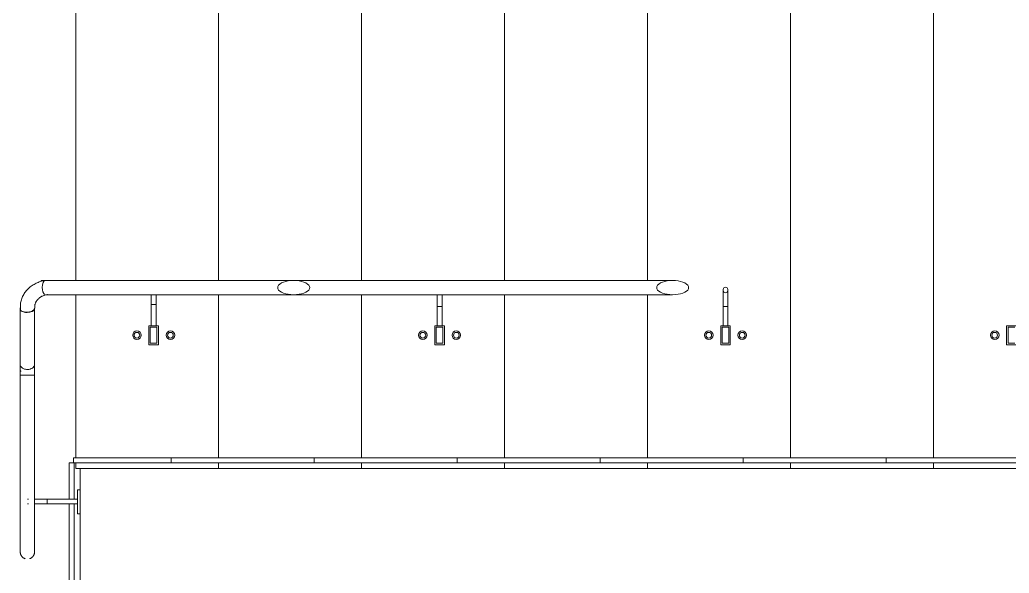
# Model space of a CAD drawing. Header units: millimetres. Extents: x 5993 to 95364, y 94667 to 143522.
# Drawn here: x 42432.3 to 42601.3, y 118716.9 to 118811.5 of the extents above; entities that cross this region are included whole.
import ezdxf

# ---------------------------------------------------------------- set-up
doc = ezdxf.new("R2010")
doc.units = ezdxf.units.MM
for name, color, linetype, lineweight in [('0-2', 7, 'Continuous', 9), ('Ограждение', 7, 'Continuous', 9), ('Ограждение-1', 7, 'Continuous', 20), ('Перекрытия', 7, 'Continuous', 9), ('Стены', 7, 'Continuous', 9), ('Стены-1', 7, 'Continuous', 13)]:
    doc.layers.add(name, color=color, linetype=linetype, lineweight=lineweight)

# ---------------------------------------------------------------- blocks, each defined once
blk = doc.blocks.new('Ограждение 20 - Ограждение 2-31403527-АИ2_01_План напольных покрытий и плинтусов 1го этажа _Часть 1_')
at = {"layer": 'Ограждение'}
for p, q in [((7527.6, 57356), (7518.2, 57356)), ((7518.2, 57354), (7518.2, 57356)), ((8048.4, 57356), (7527.6, 57356)), ((8843.7, 57356), (8048.4, 57356)), ((7527.6, 57326), (8048.4, 57326)), ((8048.4, 57326), (8843.7, 57326)), ((7474.4, 57296.3), (7474.4, 57169)), ((7504.4, 57169), (7504.4, 57296.3)), ((7749.6, 57305.4), (7749.6, 57261)), ((7749.6, 57301), (7749.6, 57261)), ((7759.6, 57261), (7759.6, 57305.4)), ((7759.6, 57261), (7759.6, 57301)), ((8349.7, 57301), (8349.7, 57261)), ((8359.7, 57261), (8359.7, 57301)), ((8949.6, 57301), (8949.6, 57261)), ((8959.6, 57261), (8959.6, 57301)), ((7744.6, 57261), (7744.6, 57221)), ((7764.6, 57261), (7744.6, 57261)), ((7747.6, 57258), (7761.6, 57258)), ((7747.6, 57224), (7747.6, 57258)), ((7761.6, 57258), (7761.6, 57224)), ((7764.6, 57221), (7764.6, 57261)), ((7761.6, 57224), (7747.6, 57224)), ((7744.6, 57221), (7764.6, 57221)), ((7474.4, 57169), (7474.4, 57166.1)), ((7474.7, 57156.9), (7474.7, 56820.9)), ((7474.7, 57156.9), (7489.7, 57156.9)), ((7489.7, 57156.9), (7504.7, 57156.9)), ((7504.7, 56820.9), (7504.7, 57156.9)), ((7600, 56916.2), (7595, 56916.2)), ((7595, 56916.2), (7595, 56915.3)), ((7595, 56915.3), (7595, 56916.2)), ((7600, 56916.2), (7595, 56916.2)), ((7595, 56916.2), (7595, 56915.3)), ((7595, 56866.2), (7595, 56916.2)), ((7595, 56896.9), (7531.1, 56896.9)), ((7595, 56896.9), (7531.1, 56896.9)), ((7531.1, 56886.9), (7595, 56886.9)), ((7531.1, 56886.9), (7595, 56886.9)), ((7595, 56867), (7595, 56866.2)), ((7595, 56866.2), (7595, 56867)), ((7595, 56867), (7595, 56866.2)), ((7595, 56866.2), (7600, 56866.2)), ((7595, 56866.2), (7600, 56866.2))]:
    blk.add_line(p, q, dxfattribs=at)
at = {"layer": 'Ограждение', "flags": 128}
for points in [[(8949.6, 57301), (8949.6, 57302.6), (8949.6, 57304.3), (8949.6, 57305.9), (8949.6, 57307.6), (8949.6, 57309.2), (8949.6, 57310.8), (8949.6, 57312.4), (8949.6, 57313.9), (8949.6, 57315.5), (8949.6, 57317), (8949.6, 57318.5), (8949.6, 57320), (8949.6, 57321.4), (8949.6, 57322.8), (8949.6, 57324.2), (8949.6, 57325.6), (8949.6, 57326.9), (8949.6, 57328.1), (8949.6, 57329.3), (8949.6, 57330.5), (8949.6, 57331.6), (8949.6, 57332.7), (8949.6, 57333.7), (8949.6, 57334.7), (8949.6, 57335.6), (8949.6, 57336.1)], [(8959.6, 57336.1), (8959.6, 57335.2), (8959.6, 57334.3), (8959.6, 57333.3), (8959.6, 57332.3), (8959.6, 57331.2), (8959.6, 57330.1), (8959.6, 57328.9), (8959.6, 57327.7), (8959.6, 57326.4), (8959.6, 57325.1), (8959.6, 57323.7), (8959.6, 57322.3), (8959.6, 57320.9), (8959.6, 57319.5), (8959.6, 57318), (8959.6, 57316.5), (8959.6, 57314.9), (8959.6, 57313.4), (8959.6, 57311.8), (8959.6, 57310.2), (8959.6, 57308.6), (8959.6, 57307), (8959.6, 57305.3), (8959.6, 57303.7), (8959.6, 57302), (8959.6, 57301)], [(7749.6, 57305.4), (7749.6, 57307), (7749.6, 57308.7), (7749.6, 57310.3), (7749.6, 57311.9), (7749.6, 57313.5), (7749.6, 57315.2), (7749.6, 57316.7), (7749.6, 57318.3), (7749.6, 57319.9), (7749.6, 57321.4), (7749.6, 57322.9), (7749.6, 57324.4), (7749.6, 57325.8)], [(7749.6, 57301), (7749.6, 57302.6), (7749.6, 57304.3), (7749.6, 57305.9), (7749.6, 57307.6), (7749.6, 57309.2), (7749.6, 57310.8), (7749.6, 57312.4), (7749.6, 57313.9), (7749.6, 57315.5), (7749.6, 57317), (7749.6, 57318.5), (7749.6, 57320), (7749.6, 57321.4), (7749.6, 57322.8), (7749.6, 57324.2), (7749.6, 57325.6)], [(7759.6, 57325.7), (7759.6, 57324.3), (7759.6, 57322.8), (7759.6, 57321.3), (7759.6, 57319.8), (7759.6, 57318.2), (7759.6, 57316.6), (7759.6, 57315), (7759.6, 57313.4), (7759.6, 57311.8), (7759.6, 57310.2), (7759.6, 57308.5), (7759.6, 57306.9), (7759.6, 57305.4)], [(7759.6, 57325.5), (7759.6, 57324.1), (7759.6, 57322.7), (7759.6, 57321.3), (7759.6, 57319.9), (7759.6, 57318.4), (7759.6, 57316.9), (7759.6, 57315.4), (7759.6, 57313.8), (7759.6, 57312.3), (7759.6, 57310.7), (7759.6, 57309.1), (7759.6, 57307.4), (7759.6, 57305.8), (7759.6, 57304.2), (7759.6, 57302.5), (7759.6, 57301)], [(8349.7, 57301), (8349.7, 57302.6), (8349.7, 57304.3), (8349.7, 57305.9), (8349.7, 57307.6), (8349.7, 57309.2), (8349.7, 57310.8), (8349.7, 57312.4), (8349.7, 57313.9), (8349.7, 57315.5), (8349.7, 57317), (8349.7, 57318.5), (8349.7, 57320), (8349.7, 57321.4), (8349.7, 57322.8), (8349.7, 57324.2), (8349.7, 57325.6)], [(8359.7, 57325.5), (8359.7, 57324.1), (8359.7, 57322.7), (8359.7, 57321.3), (8359.7, 57319.9), (8359.7, 57318.4), (8359.7, 57316.9), (8359.7, 57315.4), (8359.7, 57313.8), (8359.7, 57312.3), (8359.7, 57310.7), (8359.7, 57309.1), (8359.7, 57307.4), (8359.7, 57305.8), (8359.7, 57304.2), (8359.7, 57302.5), (8359.7, 57301)], [(7474.6, 57156.9), (7474.6, 57158.2), (7474.6, 57159.5), (7474.6, 57160.7), (7474.6, 57162), (7474.6, 57163.3), (7474.6, 57164.5), (7474.6, 57165.7), (7474.6, 57167), (7474.6, 57168.2), (7474.6, 57169.4), (7474.6, 57170.5), (7474.6, 57171.7), (7474.6, 57172.8), (7474.6, 57173.9), (7474.6, 57175), (7474.6, 57176), (7474.6, 57177), (7474.6, 57178), (7474.6, 57178.9), (7474.6, 57179.6)], [(7474.6, 57146.7), (7474.6, 57148), (7474.6, 57149.3), (7474.6, 57150.5), (7474.6, 57151.8), (7474.6, 57153), (7474.6, 57154.3), (7474.6, 57155.5), (7474.6, 57156.7), (7474.6, 57157.9), (7474.6, 57159.1), (7474.6, 57160.3), (7474.6, 57161.4), (7474.6, 57162.6), (7474.6, 57163.7), (7474.6, 57164.7), (7474.6, 57165.8), (7474.6, 57166.8)], [(7504.6, 57179.6), (7504.6, 57178.6), (7504.6, 57177.7), (7504.6, 57176.7), (7504.6, 57175.7), (7504.6, 57174.6), (7504.6, 57173.5), (7504.6, 57172.4), (7504.6, 57171.3), (7504.6, 57170.1), (7504.6, 57169), (7504.6, 57167.8), (7504.6, 57166.6), (7504.6, 57165.3), (7504.6, 57164.1), (7504.6, 57162.9), (7504.6, 57161.6), (7504.6, 57160.3), (7504.6, 57159.1), (7504.6, 57157.8), (7504.6, 57156.9)], [(7504.6, 57169.3), (7504.6, 57168.4), (7504.6, 57167.5), (7504.6, 57166.5), (7504.6, 57165.4), (7504.6, 57164.4), (7504.6, 57163.3), (7504.6, 57162.2), (7504.6, 57161.1), (7504.6, 57159.9), (7504.6, 57158.7), (7504.6, 57157.6)], [(7490.1, 56896.9), (7490.1, 56896.9), (7490.3, 56896.9), (7490.4, 56896.9), (7490.7, 56896.9), (7491, 56896.9), (7491.4, 56896.9), (7491.8, 56896.9)], [(7505.3, 56896.9), (7506.6, 56896.9), (7507.9, 56896.9), (7509.3, 56896.9), (7510.7, 56896.9), (7512.2, 56896.9), (7513.7, 56896.9), (7515.2, 56896.9), (7516.7, 56896.9), (7518.2, 56896.9), (7519.8, 56896.9), (7521.4, 56896.9), (7523, 56896.9), (7524.6, 56896.9), (7526.3, 56896.9), (7527.9, 56896.9), (7529.5, 56896.9), (7531.1, 56896.9)], [(7505.3, 56896.9), (7506.6, 56896.9), (7507.9, 56896.9), (7509.3, 56896.9), (7510.7, 56896.9), (7512.2, 56896.9), (7513.7, 56896.9), (7515.2, 56896.9), (7516.7, 56896.9), (7518.2, 56896.9), (7519.8, 56896.9), (7521.4, 56896.9), (7523, 56896.9), (7524.6, 56896.9), (7526.3, 56896.9), (7527.9, 56896.9), (7529.5, 56896.9), (7531.1, 56896.9)], [(7491.8, 56886.9), (7491.3, 56886.9), (7491, 56886.9), (7490.7, 56886.9), (7490.4, 56886.9), (7490.2, 56886.9), (7490.1, 56886.9), (7490.1, 56886.9)], [(7531.1, 56886.9), (7529.4, 56886.9), (7527.8, 56886.9), (7526.1, 56886.9), (7524.5, 56886.9), (7522.9, 56886.9), (7521.3, 56886.9), (7519.7, 56886.9), (7518.1, 56886.9), (7516.6, 56886.9), (7515, 56886.9), (7513.5, 56886.9), (7512.1, 56886.9), (7510.6, 56886.9), (7509.2, 56886.9), (7507.8, 56886.9), (7506.5, 56886.9), (7505.2, 56886.9)], [(7531.1, 56886.9), (7529.4, 56886.9), (7527.8, 56886.9), (7526.1, 56886.9), (7524.5, 56886.9), (7522.9, 56886.9), (7521.3, 56886.9), (7519.7, 56886.9), (7518.1, 56886.9), (7516.6, 56886.9), (7515, 56886.9), (7513.5, 56886.9), (7512.1, 56886.9), (7510.6, 56886.9), (7509.2, 56886.9), (7507.8, 56886.9), (7506.5, 56886.9), (7505.2, 56886.9)], [(7474.7, 56785.9), (7474.7, 56786), (7474.7, 56786), (7474.7, 56786.2), (7474.7, 56786.4), (7474.7, 56786.6), (7474.7, 56786.9), (7474.7, 56787.3), (7474.7, 56787.7), (7474.7, 56788.2), (7474.7, 56788.7), (7474.7, 56789.3), (7474.7, 56789.9), (7474.7, 56790.6), (7474.7, 56791.3), (7474.7, 56792), (7474.7, 56792.9), (7474.7, 56793.7), (7474.7, 56794.6), (7474.7, 56795.6), (7474.7, 56796.6), (7474.7, 56797.6), (7474.7, 56798.6), (7474.7, 56799.7), (7474.7, 56800.9), (7474.7, 56802), (7474.7, 56803.2), (7474.7, 56804.4), (7474.7, 56805.7), (7474.7, 56807), (7474.7, 56808.3), (7474.7, 56809.6), (7474.7, 56810.9), (7474.7, 56812.2), (7474.7, 56813.6), (7474.7, 56815), (7474.7, 56816.4), (7474.7, 56817.8), (7474.7, 56819.2), (7474.7, 56820.6), (7474.7, 56820.9)], [(7474.7, 56820.9), (7474.7, 56819.5), (7474.7, 56818.1), (7474.7, 56816.7), (7474.7, 56815.4), (7474.7, 56814), (7474.7, 56812.6), (7474.7, 56811.3), (7474.7, 56809.9), (7474.7, 56808.6), (7474.7, 56807.3), (7474.7, 56806), (7474.7, 56804.8), (7474.7, 56803.5), (7474.7, 56802.3), (7474.7, 56801.2), (7474.7, 56800), (7474.7, 56798.9), (7474.7, 56797.9), (7474.7, 56796.8), (7474.7, 56795.8), (7474.7, 56794.9), (7474.7, 56794), (7474.7, 56793.1), (7474.7, 56792.3), (7474.7, 56791.5), (7474.7, 56790.8), (7474.7, 56790.1), (7474.7, 56789.4), (7474.7, 56788.8), (7474.7, 56788.3), (7474.7, 56787.8), (7474.7, 56787.4), (7474.7, 56787), (7474.7, 56786.7), (7474.7, 56786.4), (7474.7, 56786.2), (7474.7, 56786.1), (7474.7, 56786), (7474.7, 56785.9)], [(7504.7, 56820.9), (7504.7, 56819.5), (7504.7, 56818.1), (7504.7, 56816.7), (7504.7, 56815.4), (7504.7, 56814), (7504.7, 56812.6), (7504.7, 56811.3), (7504.7, 56809.9), (7504.7, 56808.6), (7504.7, 56807.3), (7504.7, 56806), (7504.7, 56804.8), (7504.7, 56803.5), (7504.7, 56802.3), (7504.7, 56801.2), (7504.7, 56800)], [(7504.7, 56785.9), (7504.7, 56786), (7504.7, 56786), (7504.7, 56786.2), (7504.7, 56786.4), (7504.7, 56786.6), (7504.7, 56786.9), (7504.7, 56787.3), (7504.7, 56787.7), (7504.7, 56788.2), (7504.7, 56788.7), (7504.7, 56789.3), (7504.7, 56789.9), (7504.7, 56790.6), (7504.7, 56791.3), (7504.7, 56792), (7504.7, 56792.9), (7504.7, 56793.7), (7504.7, 56794.6), (7504.7, 56795.6), (7504.7, 56796.6), (7504.7, 56797.6), (7504.7, 56798.6), (7504.7, 56799.7), (7504.7, 56800.9), (7504.7, 56802), (7504.7, 56803.2), (7504.7, 56804.4), (7504.7, 56805.7), (7504.7, 56807), (7504.7, 56808.3), (7504.7, 56809.6), (7504.7, 56810.9), (7504.7, 56812.2), (7504.7, 56813.6), (7504.7, 56815), (7504.7, 56816.4), (7504.7, 56817.8), (7504.7, 56819.2), (7504.7, 56820.6), (7504.7, 56820.9)], [(7504.7, 56795.8), (7504.7, 56794.9), (7504.7, 56794), (7504.7, 56793.1), (7504.7, 56792.3), (7504.7, 56791.5), (7504.7, 56790.8), (7504.7, 56790.1), (7504.7, 56789.4), (7504.7, 56788.8), (7504.7, 56788.3), (7504.7, 56787.8), (7504.7, 56787.4), (7504.7, 56787), (7504.7, 56786.7), (7504.7, 56786.4), (7504.7, 56786.2), (7504.7, 56786.1), (7504.7, 56786), (7504.7, 56785.9)], [(7485, 56771.7), (7484.4, 56771.9), (7483.8, 56772.1), (7483.3, 56772.4), (7482.8, 56772.6), (7482.2, 56772.9), (7481.7, 56773.2), (7481.2, 56773.6), (7480.7, 56773.9), (7480.3, 56774.3), (7479.8, 56774.7), (7479.4, 56775.1), (7478.9, 56775.5), (7478.5, 56775.9), (7478.1, 56776.4), (7477.8, 56776.8), (7477.4, 56777.3), (7477.1, 56777.8), (7476.8, 56778.3), (7476.5, 56778.9), (7476.2, 56779.4), (7475.9, 56779.9), (7475.7, 56780.5), (7475.5, 56781.1), (7475.3, 56781.6), (7475.2, 56782.2), (7475, 56782.8), (7474.9, 56783.4), (7474.8, 56784), (7474.7, 56784.6), (7474.7, 56785.2), (7474.7, 56785.8), (7474.7, 56785.9)], [(7504.7, 56785.9), (7504.7, 56785.3), (7504.6, 56784.7), (7504.6, 56784.1), (7504.5, 56783.5), (7504.4, 56783), (7504.3, 56782.4), (7504.1, 56781.8), (7503.9, 56781.2), (7503.7, 56780.7), (7503.5, 56780.1), (7503.3, 56779.5), (7503, 56779), (7502.7, 56778.5), (7502.4, 56778), (7502.1, 56777.5), (7501.7, 56777), (7501.4, 56776.5), (7501, 56776), (7500.6, 56775.6), (7500.1, 56775.2), (7499.7, 56774.8), (7499.2, 56774.4), (7498.8, 56774), (7498.3, 56773.6), (7497.8, 56773.3), (7497.3, 56773), (7496.8, 56772.7), (7496.2, 56772.4), (7495.7, 56772.2), (7495.1, 56772), (7494.6, 56771.7)]]:
    blk.add_lwpolyline(points, dxfattribs=at)
at = {"layer": 'Ограждение'}
for centre, radius, start, end in [((7719.6, 57241), 9, 90, 270), ((7719.5, 57241), 6, 90, 270), ((7719.5, 57241), 6, 270, 90), ((7719.6, 57241), 9, 270, 90), ((7789.7, 57241), 9, 90, 270), ((7789.8, 57241), 6, 90, 270), ((7789.7, 57241), 9, 270, 90), ((7789.8, 57241), 6, 270, 90), ((8319.6, 57241), 9, 90, 270), ((8319.5, 57241), 6, 90, 270), ((8319.5, 57241), 6, 270, 90), ((8319.6, 57241), 9, 270, 90), ((8389.7, 57241), 9, 90, 270), ((8389.8, 57241), 6, 90, 270), ((8389.7, 57241), 9, 270, 90), ((8389.8, 57241), 6, 270, 90), ((8919.6, 57241), 9, 90, 270), ((8919.5, 57241), 6, 90, 270), ((8919.5, 57241), 6, 270, 90), ((8919.6, 57241), 9, 270, 90), ((8989.7, 57241), 9, 90, 270), ((8989.8, 57241), 6, 90, 270), ((8989.7, 57241), 9, 270, 90), ((8989.8, 57241), 6, 270, 90), ((9519.6, 57241), 9, 90, 270), ((9519.5, 57241), 6, 90, 270), ((9519.5, 57241), 6, 270, 90), ((9519.6, 57241), 9, 270, 90)]:
    blk.add_arc(centre, radius, start, end, dxfattribs=at)
for centre, major_axis, ratio, start_param, end_param in [((7527.6, 57341), (0, 15), 0.447214, 0, 1.570796), ((7527.6, 57341), (0, 15), 0.447214, 1.570796, 2.879793), ((7489.4, 57296.3), (15, 0), 0.5, 2.879793, 4.712389), ((7489.4, 57297.8), (15, 0), 0.5, 2.879793, 3.141593), ((7489.4, 57296.3), (15, 0), 0.5, 4.712389, 6.203112), ((7489.4, 57169), (15, 0), 0.5, 3.141593, 3.403392), ((7489.4, 57166.1), (15, 0), 0.5, 3.141593, 3.403392), ((7489.6, 57179.6), (15, 0), 0.701869, 3.403392, 4.173478), ((7489.4, 57169), (15, 0), 0.5, 3.611168, 3.665191), ((7489.6, 57179.6), (15, 0), 0.701869, 4.18879, 4.712389), ((7489.6, 57179.6), (15, 0), 0.701869, 4.712389, 5.495566), ((7489.6, 57179.6), (15, 0), 0.701869, 5.497787, 5.751061), ((7489.6, 57179.6), (15, 0), 0.701869, 5.759587, 5.996221), ((7489.6, 57179.6), (15, 0), 0.701869, 6.021386, 6.283185), ((7489.6, 57156.9), (15, 0), 0.008993, 2.879793, 3.141593), ((7489.6, 57156.9), (15, 0), 0.008993, 1.570796, 2.703762), ((7489.6, 57156.9), (15, 0), 0.008993, 0.261799, 1.570796)]:
    blk.add_ellipse(centre, major_axis=major_axis, ratio=ratio, start_param=start_param, end_param=end_param, dxfattribs=at)
for points in [[(7749.7, 57305.4), (7749.8, 57305.4), (7750.2, 57305.4), (7751.3, 57305.4), (7752.9, 57305.3), (7754, 57305.3), (7754.6, 57305.3)], [(7754.6, 57305.3), (7755.2, 57305.3), (7756.4, 57305.3), (7757.9, 57305.4), (7759, 57305.4), (7759.6, 57305.4), (7759.6, 57305.4), (7759.5, 57305.4)], [(7759.5, 57301), (7759.6, 57301), (7759.6, 57301), (7759.5, 57301)], [(8349.7, 57301), (8349.8, 57301), (8350.2, 57301), (8351.4, 57301), (8352.9, 57301), (8354.1, 57301), (8354.7, 57301)], [(8354.7, 57301), (8355.2, 57301), (8356.4, 57301), (8357.9, 57301), (8359.1, 57301), (8359.7, 57301), (8359.7, 57301), (8359.6, 57301)], [(8949.7, 57301), (8949.8, 57301), (8950.2, 57301), (8951.4, 57301), (8952.9, 57301), (8954, 57301), (8954.6, 57301)], [(8954.6, 57301), (8955.2, 57301), (8956.4, 57301), (8957.9, 57301), (8959, 57301), (8959.5, 57301), (8959.6, 57301)], [(7531.1, 56896.8), (7531.1, 56896.9), (7531.1, 56896.9), (7531.1, 56896.8)], [(7531.1, 56891.9), (7531.1, 56892.5), (7531.1, 56893.6), (7531.1, 56895.2), (7531.1, 56896.3), (7531.1, 56896.9), (7531.1, 56896.9), (7531.1, 56896.8)], [(7531.1, 56887), (7531.1, 56887.1), (7531.1, 56887.5), (7531.1, 56888.6), (7531.1, 56890.2), (7531.1, 56891.3), (7531.1, 56891.9)]]:
    blk.add_open_spline(points, degree=3, dxfattribs=at)
at = {"layer": 'Ограждение-1'}
for p, q in [((8344.6, 57261), (8344.6, 57221)), ((8364.6, 57261), (8344.6, 57261)), ((8347.6, 57258), (8361.6, 57258)), ((8347.6, 57224), (8347.6, 57258)), ((8361.6, 57258), (8361.6, 57224)), ((8364.6, 57221), (8364.6, 57261)), ((8944.6, 57261), (8944.6, 57221)), ((8964.6, 57261), (8944.6, 57261)), ((8947.6, 57258), (8961.6, 57258)), ((8947.6, 57224), (8947.6, 57258)), ((8961.6, 57258), (8961.6, 57224)), ((8964.6, 57221), (8964.6, 57261)), ((9544.6, 57261), (9544.6, 57221)), ((9564.6, 57261), (9544.6, 57261)), ((9547.6, 57258), (9561.6, 57258)), ((9547.6, 57224), (9547.6, 57258)), ((8361.6, 57224), (8347.6, 57224)), ((8961.6, 57224), (8947.6, 57224)), ((9561.6, 57224), (9547.6, 57224)), ((8344.6, 57221), (8364.6, 57221)), ((8944.6, 57221), (8964.6, 57221)), ((9544.6, 57221), (9564.6, 57221))]:
    blk.add_line(p, q, dxfattribs=at)
at = {"layer": 'Ограждение-1', "flags": 128}
for points in [[(8082, 57341), (8081.5, 57343.6), (8080, 57346.2), (8077.5, 57348.5), (8074.1, 57350.7), (8070, 57352.5), (8065.2, 57354), (8059.9, 57355.1), (8054.3, 57355.8), (8048.4, 57356), (8042.6, 57355.8), (8037, 57355.1), (8031.7, 57354), (8026.9, 57352.5), (8022.8, 57350.7), (8019.4, 57348.5), (8016.9, 57346.2), (8015.4, 57343.6), (8014.9, 57341)], [(8877.3, 57341), (8876.8, 57343.6), (8875.3, 57346.2), (8872.8, 57348.5), (8869.4, 57350.7), (8865.3, 57352.5), (8860.5, 57354), (8855.2, 57355.1), (8849.6, 57355.8), (8843.7, 57356), (8837.9, 57355.8), (8832.3, 57355.1), (8827, 57354), (8822.2, 57352.5), (8818, 57350.7), (8814.7, 57348.5), (8812.2, 57346.2), (8810.7, 57343.6), (8810.2, 57341)], [(8014.9, 57341), (8015.4, 57338.4), (8016.9, 57335.9), (8019.4, 57333.5), (8022.8, 57331.4), (8026.9, 57329.6), (8031.7, 57328.1), (8037, 57326.9), (8042.6, 57326.3), (8048.4, 57326), (8054.3, 57326.3), (8059.9, 57326.9), (8065.2, 57328.1), (8070, 57329.6), (8074.1, 57331.4), (8077.5, 57333.5), (8080, 57335.9), (8081.5, 57338.4), (8082, 57341)], [(8810.2, 57341), (8810.7, 57338.4), (8812.2, 57335.9), (8814.7, 57333.5), (8818, 57331.4), (8822.2, 57329.6), (8827, 57328.1), (8832.3, 57326.9), (8837.9, 57326.3), (8843.7, 57326), (8849.6, 57326.3), (8855.2, 57326.9), (8860.5, 57328.1), (8865.3, 57329.6), (8869.4, 57331.4), (8872.8, 57333.5), (8875.3, 57335.9), (8876.8, 57338.4), (8877.3, 57341)], [(8954.6, 57341.8), (8952.8, 57341.4), (8951.3, 57340.4), (8950.2, 57338.8), (8949.7, 57337), (8949.7, 57335.1), (8950.2, 57333.3), (8951.3, 57331.7), (8952.8, 57330.6), (8954.6, 57330.1)], [(8954.6, 57330.1), (8956.5, 57330.6), (8958, 57331.7), (8959, 57333.3), (8959.6, 57335.1), (8959.6, 57337), (8959.1, 57338.8), (8958, 57340.4), (8956.5, 57341.4), (8954.6, 57341.8)]]:
    blk.add_lwpolyline(points, dxfattribs=at)
blk = doc.blocks.new('Ограждение 21 - Ограждение 1-31403978-АИ2_01_План напольных покрытий и плинтусов 1го этажа _Часть 1_')
at = {"layer": 'Ограждение'}
blk.add_line((7474.9, 57300.4), (7474.9, 57298.3), dxfattribs=at)
at = {"layer": 'Ограждение', "flags": 128}
for points in [[(7528.5, 57356.2), (7526.1, 57355.8), (7523.8, 57355.4), (7521.4, 57354.9), (7519.1, 57354.3), (7516.7, 57353.6), (7514.5, 57352.8), (7512.2, 57352), (7510, 57351.1), (7507.8, 57350.1), (7505.7, 57349), (7503.6, 57347.8), (7501.5, 57346.6), (7499.5, 57345.3), (7497.6, 57343.9), (7495.7, 57342.4), (7493.9, 57340.9), (7492.1, 57339.3), (7490.4, 57337.6), (7488.8, 57335.9), (7487.3, 57334.1), (7485.8, 57332.3), (7484.4, 57330.4), (7483.1, 57328.4), (7481.9, 57326.4), (7480.7, 57324.3), (7479.7, 57322.2), (7478.8, 57320.1), (7477.9, 57317.9), (7477.2, 57315.6), (7476.5, 57313.4), (7476, 57311.1), (7475.5, 57308.8), (7475.2, 57306.5), (7475, 57304.1), (7474.9, 57301.8), (7474.9, 57300.4)], [(7528.5, 57356.2), (7526.1, 57355.8), (7523.8, 57355.4), (7521.4, 57354.9), (7519.1, 57354.3), (7516.7, 57353.6), (7514.5, 57352.8), (7512.2, 57352), (7510, 57351.1), (7507.8, 57350.1), (7505.7, 57349)], [(7503.1, 57347.5), (7501.5, 57346.6), (7499.5, 57345.3), (7497.6, 57343.9), (7495.7, 57342.4), (7493.9, 57340.9), (7492.1, 57339.3), (7490.4, 57337.6), (7488.8, 57335.9), (7487.3, 57334.1), (7485.8, 57332.3), (7484.4, 57330.4), (7483.1, 57328.4), (7481.9, 57326.4), (7480.7, 57324.3), (7479.9, 57322.6)], [(7476, 57311.1), (7475.5, 57308.8), (7475.2, 57306.5), (7475, 57304.1), (7474.9, 57301.8), (7474.9, 57300.4)], [(7479.7, 57322.2), (7478.8, 57320.1), (7477.9, 57317.9), (7477.2, 57315.6), (7476.5, 57313.4), (7476.1, 57311.5)], [(7504.9, 57300.4), (7504.9, 57301.4), (7504.9, 57302.4), (7505.1, 57303.3), (7505.2, 57304.3), (7505.4, 57305.2), (7505.7, 57306.2), (7506, 57307.1), (7506.3, 57308.1), (7506.7, 57309), (7507.1, 57310), (7507.6, 57310.9), (7508.1, 57311.8), (7508.7, 57312.7), (7509.3, 57313.6), (7510, 57314.5), (7510.7, 57315.3), (7511.4, 57316.2), (7512.2, 57317), (7513.1, 57317.8), (7514, 57318.6), (7514.9, 57319.4), (7515.9, 57320.1), (7516.9, 57320.8), (7518, 57321.5), (7519, 57322.1), (7520.2, 57322.7), (7521.3, 57323.3), (7522.5, 57323.8), (7523.8, 57324.3), (7525, 57324.7), (7526.3, 57325.1), (7527.6, 57325.5), (7528.9, 57325.8), (7530.2, 57326.1), (7531.6, 57326.3), (7532.4, 57326.4)], [(7518, 57321.5), (7519, 57322.1), (7520.2, 57322.7), (7521.3, 57323.3), (7522.5, 57323.8), (7523.8, 57324.3)], [(7474.9, 57300.4), (7474.9, 57298.1), (7475.1, 57295.8), (7475.1, 57295.5)], [(7505, 57298.4), (7504.9, 57299.4), (7504.9, 57300.3), (7504.9, 57300.4)]]:
    blk.add_lwpolyline(points, dxfattribs=at)
at = {"layer": 'Ограждение'}
for centre, major_axis, ratio, start_param, end_param in [((7530.5, 57341.3), (-1.9, 14.9), 0.073182, 6.275388, 6.283185), ((7490, 57296.9), (14.9, 1.5), 0.495521, 3.878277, 5.972672), ((7490, 57296.9), (14.9, 1.5), 0.495521, 6.067463, 6.234471), ((7490, 57296.9), (14.9, 1.5), 0.495521, 6.067463, 6.234471)]:
    blk.add_ellipse(centre, major_axis=major_axis, ratio=ratio, start_param=start_param, end_param=end_param, dxfattribs=at)

msp = doc.modelspace()

# ---------------------------------------------------------------- linework, layer by layer
at = {"layer": 'Перекрытия'}
for p, q in [((42563.92, 118885.14), (42563.92, 118736.66)), ((42588.33, 118885.14), (42588.33, 118736.66)), ((42441.82, 118876.84), (42441.82, 118766.95)), ((42466.24, 118876.84), (42466.24, 118766.95)), ((42490.66, 118876.85), (42490.66, 118766.94)), ((42515.08, 118876.86), (42515.08, 118766.93)), ((42539.5, 118876.85), (42539.5, 118766.93)), ((42441.82, 118764.51), (42441.82, 118736.66)), ((42466.24, 118764.51), (42466.24, 118736.66)), ((42490.66, 118764.52), (42490.66, 118736.66)), ((42515.08, 118764.53), (42515.08, 118736.66)), ((42539.5, 118764.53), (42539.5, 118736.66)), ((42441.82, 118735.77), (42441.82, 118734.8)), ((42466.24, 118735.77), (42466.24, 118734.8)), ((42490.66, 118735.77), (42490.66, 118734.8)), ((42515.08, 118735.77), (42515.08, 118734.8)), ((42539.5, 118735.77), (42539.5, 118734.8)), ((42563.92, 118735.77), (42563.92, 118734.8)), ((42588.33, 118735.77), (42588.33, 118734.8)), ((42441.82, 118734.8), (42442.56, 118734.8))]:
    msp.add_line(p, q, dxfattribs=at)
at = {"layer": 'Стены'}
for p, q in [((42441.46, 118736.66), (42580.24, 118736.66)), ((42441.46, 118735.77), (42441.46, 118736.66)), ((42458.14, 118735.77), (42458.14, 118736.66)), ((42482.56, 118735.77), (42482.56, 118736.66)), ((42506.98, 118735.77), (42506.98, 118736.66)), ((42531.4, 118735.77), (42531.4, 118736.66)), ((42555.82, 118735.77), (42555.82, 118736.66)), ((42580.24, 118736.66), (42604.65, 118736.66)), ((42580.24, 118735.77), (42580.24, 118736.66)), ((42440.68, 118729.57), (42440.68, 118735.78)), ((42441.46, 118735.78), (42440.68, 118735.78)), ((42604.65, 118735.77), (42441.46, 118735.77)), ((42441.58, 118735.77), (42441.58, 118729.57)), ((42440.68, 118712.58), (42440.68, 118728.78)), ((42441.58, 118728.78), (42441.58, 118713.47))]:
    msp.add_line(p, q, dxfattribs=at)
at = {"layer": 'Стены-1'}
for p, q in [((42772.21, 118734.8), (42442.56, 118734.8)), ((42442.56, 118734.8), (42442.56, 118714.45))]:
    msp.add_line(p, q, dxfattribs=at)

# ---------------------------------------------------------------- block references
at = {"layer": '0-2', "xscale": 0.08139549610658335, "yscale": 0.08139549610658335, "zscale": 0.08139549610658335}
for name in ['Ограждение 20 - Ограждение 2-31403527-АИ2_01_План напольных покрытий и плинтусов 1го этажа _Часть 1_', 'Ограждение 21 - Ограждение 1-31403978-АИ2_01_План напольных покрытий и плинтусов 1го этажа _Часть 1_']:
    msp.add_blockref(name, (41823.95, 114098.43), dxfattribs=at)

doc.saveas('drawing.dxf')
